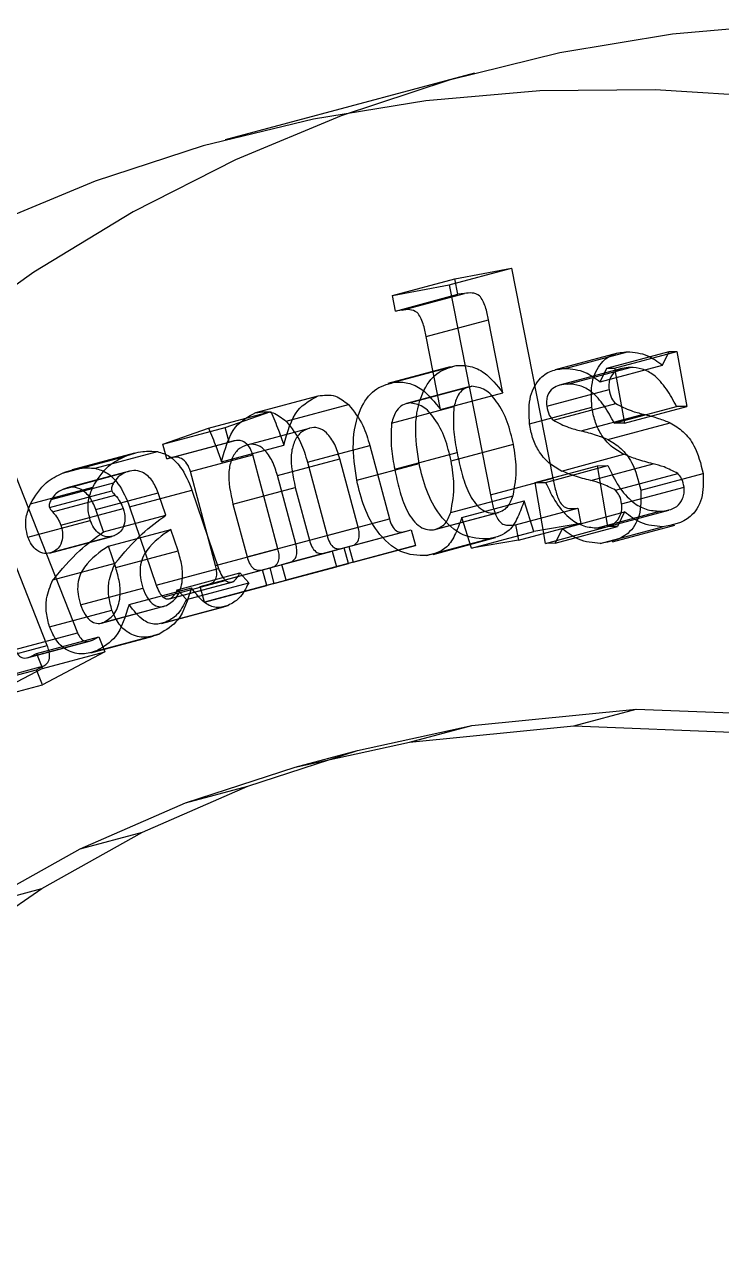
# Model space of a CAD drawing. Header units: inches. Extents: x 0 to 16.3, y 0 to 11.5.
# Drawn here: x 11.806 to 12.188, y 7.219 to 7.884 of the extents above; entities that cross this region are included whole.
import ezdxf

# ---------------------------------------------------------------- set-up
doc = ezdxf.new("R2010")
doc.units = ezdxf.units.IN
doc.header["$MEASUREMENT"] = 0

msp = doc.modelspace()

# ---------------------------------------------------------------- linework, layer by layer
at = {"color": 7, "linetype": 'Continuous', "lineweight": 25}
for p, q in [((12.05298, 7.85736), (11.91638, 7.82076)), ((12.03908, 7.74127), (12.07323, 7.75042)), ((12.0421, 7.74471), (12.07323, 7.75042)), ((12.07323, 7.75042), (12.09586, 7.63541)), ((12.00795, 7.73556), (12.0421, 7.74471)), ((12.04379, 7.73617), (12.0421, 7.74471)), ((12.00795, 7.73556), (12.03908, 7.74127)), ((12.00964, 7.72702), (12.04379, 7.73617)), ((12.01337, 7.7275), (12.04752, 7.73665)), ((12.03908, 7.74127), (12.06171, 7.62626)), ((12.04752, 7.73665), (12.04379, 7.73617)), ((12.00964, 7.72702), (12.00795, 7.73556)), ((12.01337, 7.7275), (12.00964, 7.72702)), ((12.02647, 7.71308), (12.06062, 7.72222)), ((12.0685, 7.6822), (12.06062, 7.72222)), ((12.03435, 7.67305), (12.02647, 7.71308)), ((12.13117, 7.70399), (12.09702, 7.69484)), ((12.10256, 7.69556), (12.13671, 7.7047)), ((12.12537, 7.69572), (12.15952, 7.70486)), ((12.12955, 7.69574), (12.1637, 7.70489)), ((12.15597, 7.69736), (12.15952, 7.70486)), ((12.15952, 7.70486), (12.1637, 7.70489)), ((12.1637, 7.70489), (12.16917, 7.67476)), ((12.03962, 7.69645), (12.00547, 7.6873)), ((12.0088, 7.68797), (12.04295, 7.69712)), ((12.10406, 7.68698), (12.13821, 7.69613)), ((12.12182, 7.68821), (12.15597, 7.69736)), ((12.13364, 7.69556), (12.09948, 7.68641)), ((12.12182, 7.68821), (12.12537, 7.69572)), ((12.12537, 7.69572), (12.12955, 7.69574)), ((12.12955, 7.69574), (12.13502, 7.66562)), ((12.04977, 7.68544), (12.01562, 7.67629)), ((12.01733, 7.67664), (12.05148, 7.68578)), ((12.09247, 7.67486), (12.12662, 7.68401)), ((11.93309, 7.67135), (11.96724, 7.68049)), ((12.03435, 7.67305), (12.0685, 7.6822)), ((12.09614, 7.66716), (12.13029, 7.67631)), ((11.90717, 7.6628), (11.94132, 7.67195)), ((11.91641, 7.66319), (11.94132, 7.67195)), ((11.94979, 7.66664), (11.98394, 7.67579)), ((12.00751, 7.66557), (12.04166, 7.67472)), ((12.08309, 7.66525), (12.11724, 7.6744)), ((12.11126, 7.66138), (12.14541, 7.67053)), ((12.12945, 7.66557), (12.1636, 7.67472)), ((12.13502, 7.66562), (12.16917, 7.67476)), ((12.16917, 7.67476), (12.1636, 7.67472)), ((11.78903, 7.66837), (11.83551, 7.55071)), ((11.88226, 7.65404), (11.91641, 7.66319)), ((11.88226, 7.65404), (11.90717, 7.6628)), ((11.91856, 7.65517), (11.91641, 7.66319)), ((11.92841, 7.65377), (11.96256, 7.66292)), ((12.12601, 7.65666), (12.16016, 7.66581)), ((12.13502, 7.66562), (12.12945, 7.66557)), ((11.84508, 7.64088), (11.87923, 7.65002)), ((11.88441, 7.64602), (11.88226, 7.65404)), ((11.88441, 7.64602), (11.91856, 7.65517)), ((11.88701, 7.6467), (11.92116, 7.65585)), ((11.91433, 7.64446), (11.94848, 7.6536)), ((11.92116, 7.65585), (11.91856, 7.65517)), ((11.96142, 7.64416), (11.99557, 7.6533)), ((11.99557, 7.6533), (12.00632, 7.61324)), ((12.00923, 7.64034), (12.04338, 7.64948)), ((12.04007, 7.64488), (12.07422, 7.65403)), ((11.8273, 7.63824), (11.86145, 7.64739)), ((11.86675, 7.64918), (11.8326, 7.64004)), ((11.88701, 7.6467), (11.88441, 7.64602)), ((11.89731, 7.63908), (11.93146, 7.64823)), ((11.94525, 7.59683), (11.93146, 7.64823)), ((11.94497, 7.63695), (11.97912, 7.6461)), ((11.96142, 7.64416), (11.97217, 7.60409)), ((11.98916, 7.60862), (11.97912, 7.6461)), ((11.98844, 7.6343), (12.02259, 7.64345)), ((12.10057, 7.63939), (12.13472, 7.64854)), ((12.11657, 7.63418), (12.15072, 7.64333)), ((11.81889, 7.5438), (11.78073, 7.64041)), ((11.82774, 7.62953), (11.86189, 7.63868)), ((11.86385, 7.63933), (11.8297, 7.63018)), ((11.9111, 7.58768), (11.89731, 7.63908)), ((11.95501, 7.59948), (11.94497, 7.63695)), ((12.08612, 7.6331), (12.12028, 7.64225)), ((12.09184, 7.63318), (12.12599, 7.64232)), ((12.12028, 7.64225), (12.12599, 7.64232)), ((12.12601, 7.60891), (12.12028, 7.64225)), ((12.13012, 7.62886), (12.16427, 7.638)), ((12.14397, 7.62892), (12.17812, 7.63806)), ((11.80965, 7.62143), (11.8438, 7.63058)), ((11.82109, 7.62379), (11.85525, 7.63293)), ((11.92058, 7.6212), (11.95473, 7.63034)), ((11.95473, 7.63034), (11.96247, 7.60146)), ((12.06171, 7.62626), (12.09586, 7.63541)), ((12.08612, 7.6331), (12.09184, 7.63318)), ((12.09186, 7.59976), (12.08612, 7.6331)), ((12.13353, 7.62144), (12.16769, 7.63059)), ((11.82008, 7.61947), (11.85423, 7.62862)), ((11.82181, 7.61708), (11.85596, 7.62623)), ((11.84555, 7.61829), (11.8797, 7.62744)), ((11.864, 7.6198), (11.89815, 7.62895)), ((11.88386, 7.61522), (11.8797, 7.62744)), ((11.89815, 7.62895), (11.91275, 7.58601)), ((12.03989, 7.61671), (12.07404, 7.62586)), ((12.04598, 7.61393), (12.08013, 7.62308)), ((12.08538, 7.60624), (12.08013, 7.62308)), ((11.8263, 7.60978), (11.86045, 7.61893)), ((11.84971, 7.60608), (11.84555, 7.61829)), ((11.864, 7.6198), (11.8786, 7.57687)), ((11.92058, 7.6212), (11.92832, 7.59231)), ((12.03039, 7.60713), (12.06454, 7.61628)), ((12.03196, 7.60745), (12.06611, 7.6166)), ((12.07542, 7.6099), (12.10957, 7.61904)), ((12.10092, 7.6078), (12.13507, 7.61694)), ((12.10957, 7.61904), (12.1112, 7.6107)), ((12.12029, 7.60821), (12.15444, 7.61736)), ((12.12528, 7.60883), (12.15943, 7.61798)), ((12.13507, 7.61694), (12.13125, 7.60897)), ((11.80832, 7.60323), (11.84247, 7.61237)), ((11.84971, 7.60608), (11.88386, 7.61522)), ((11.97217, 7.60409), (12.00632, 7.61324)), ((12.05123, 7.59709), (12.04598, 7.61393)), ((12.07542, 7.6099), (12.07705, 7.60155)), ((12.07705, 7.60155), (12.1112, 7.6107)), ((12.1112, 7.6107), (12.08538, 7.60624)), ((12.12848, 7.60059), (12.16263, 7.60974)), ((11.82012, 7.59442), (11.85427, 7.60357)), ((11.8216, 7.59491), (11.85575, 7.60406)), ((11.85238, 7.59821), (11.88653, 7.60736)), ((11.89051, 7.59567), (11.88653, 7.60736)), ((11.95501, 7.59948), (11.98916, 7.60862)), ((11.98076, 7.59709), (12.01491, 7.60624)), ((11.98415, 7.59802), (12.01831, 7.60717)), ((12.01491, 7.60624), (12.01831, 7.60717)), ((12.01831, 7.60717), (12.02061, 7.59858)), ((12.0302, 7.59374), (12.06435, 7.60289)), ((12.05123, 7.59709), (12.08538, 7.60624)), ((12.09186, 7.59976), (12.12601, 7.60891)), ((12.0971, 7.59983), (12.13125, 7.60897)), ((12.10092, 7.6078), (12.0971, 7.59983)), ((12.1218, 7.59971), (12.15595, 7.60886)), ((12.13125, 7.60897), (12.12601, 7.60891)), ((11.85636, 7.58653), (11.85238, 7.59821)), ((11.9111, 7.58768), (11.94525, 7.59683)), ((11.92832, 7.59231), (11.96247, 7.60146)), ((11.94743, 7.58815), (11.98158, 7.59729)), ((11.95127, 7.58919), (11.98542, 7.59833)), ((11.98076, 7.59709), (11.98415, 7.59802)), ((11.98158, 7.59729), (11.98542, 7.59833)), ((11.98388, 7.58871), (11.98158, 7.59729)), ((12.02061, 7.59858), (11.98388, 7.58871)), ((11.98415, 7.59802), (11.98646, 7.58944)), ((11.98646, 7.58944), (12.02061, 7.59858)), ((12.02666, 7.59304), (12.06081, 7.60219)), ((12.07705, 7.60155), (12.05123, 7.59709)), ((12.0971, 7.59983), (12.09186, 7.59976)), ((11.85636, 7.58653), (11.89051, 7.59567)), ((11.93613, 7.58511), (11.97028, 7.59426)), ((11.94078, 7.58636), (11.97493, 7.59551)), ((11.97028, 7.59426), (11.97493, 7.59551)), ((11.97493, 7.59551), (11.97724, 7.58692)), ((11.82192, 7.5797), (11.85607, 7.58885)), ((11.8786, 7.57687), (11.91275, 7.58601)), ((11.89026, 7.57438), (11.92442, 7.58353)), ((11.90268, 7.57612), (11.93683, 7.58527)), ((11.90764, 7.57745), (11.94179, 7.5866)), ((11.92442, 7.58353), (11.92925, 7.57813)), ((11.93613, 7.58511), (11.94078, 7.58636)), ((11.93683, 7.58527), (11.94179, 7.5866)), ((11.93913, 7.57668), (11.93683, 7.58527)), ((11.97724, 7.58692), (11.93913, 7.57668)), ((11.94078, 7.58636), (11.94308, 7.57778)), ((11.94308, 7.57778), (11.97724, 7.58692)), ((11.94743, 7.58815), (11.95127, 7.58919)), ((11.94973, 7.57956), (11.94743, 7.58815)), ((11.98646, 7.58944), (11.94973, 7.57956)), ((11.94973, 7.57956), (11.98388, 7.58871)), ((11.88226, 7.57033), (11.91641, 7.57948)), ((11.88577, 7.5694), (11.91993, 7.57855)), ((11.88644, 7.56962), (11.92059, 7.57876)), ((11.8951, 7.56898), (11.92925, 7.57813)), ((11.90268, 7.57612), (11.90764, 7.57745)), ((11.94308, 7.57778), (11.90498, 7.56753)), ((11.90498, 7.56753), (11.93913, 7.57668)), ((11.83711, 7.56617), (11.87126, 7.57531)), ((11.86366, 7.56623), (11.89782, 7.57538)), ((11.89026, 7.57438), (11.8951, 7.56898)), ((11.90498, 7.56753), (11.90268, 7.57612)), ((11.82018, 7.55402), (11.85433, 7.56316)), ((11.84866, 7.55613), (11.88281, 7.56528)), ((11.85003, 7.55658), (11.88418, 7.56572)), ((11.88147, 7.55585), (11.91562, 7.56499)), ((11.88383, 7.55666), (11.91799, 7.56581)), ((11.80136, 7.54156), (11.83551, 7.55071)), ((11.84603, 7.54096), (11.88018, 7.55011)), ((11.78474, 7.53465), (11.81889, 7.5438)), ((11.80788, 7.53699), (11.84203, 7.54614)), ((11.80943, 7.53761), (11.84358, 7.54676)), ((11.813, 7.53949), (11.84715, 7.54864)), ((11.84277, 7.53984), (11.87692, 7.54898)), ((11.84358, 7.54676), (11.84715, 7.54864)), ((11.84715, 7.54864), (11.8504, 7.54041)), ((11.80943, 7.53761), (11.813, 7.53949)), ((11.813, 7.53949), (11.81624, 7.53127)), ((11.81624, 7.53127), (11.8504, 7.54041)), ((11.8504, 7.54041), (11.81632, 7.52234)), ((11.77892, 7.52142), (11.81307, 7.53057)), ((11.81624, 7.53127), (11.78217, 7.5132)), ((11.78279, 7.52347), (11.81694, 7.53262)), ((11.81307, 7.53057), (11.81694, 7.53262)), ((11.81632, 7.52234), (11.81307, 7.53057)), ((11.78217, 7.5132), (11.81632, 7.52234)), ((12.05143, 7.50001), (12.14154, 7.50896)), ((12.10739, 7.49982), (12.14154, 7.50896)), ((12.14154, 7.50896), (12.23254, 7.50539)), ((11.98884, 7.48627), (12.05143, 7.50001)), ((12.01728, 7.49086), (12.05143, 7.50001)), ((12.01728, 7.49086), (12.10739, 7.49982)), ((12.10739, 7.49982), (12.19839, 7.49624)), ((11.95469, 7.47713), (12.01728, 7.49086)), ((11.92874, 7.4668), (11.98884, 7.48627)), ((11.95469, 7.47713), (11.98884, 7.48627)), ((11.89459, 7.45765), (11.95469, 7.47713)), ((11.87113, 7.44162), (11.92874, 7.4668)), ((11.89459, 7.45765), (11.92874, 7.4668)), ((11.83698, 7.43247), (11.89459, 7.45765)), ((11.816, 7.41079), (11.87113, 7.44162)), ((11.83698, 7.43247), (11.87113, 7.44162)), ((11.78185, 7.40164), (11.83698, 7.43247)), ((11.76333, 7.37434), (11.816, 7.41079)), ((11.78185, 7.40164), (11.816, 7.41079))]:
    msp.add_line(p, q, dxfattribs=at)
at = {"color": 7, "linetype": 'Continuous', "lineweight": 25, "flags": 128}
for points in [[(12.22391, 7.88407), (12.16132, 7.87858), (12.09966, 7.86839), (12.0391, 7.8535), (11.97983, 7.83398), (11.92202, 7.80988), (11.86585, 7.78127), (11.81148, 7.74824), (11.75907, 7.71088), (11.70879, 7.6693), (11.66078, 7.62364), (11.61519, 7.57402), (11.57215, 7.52059), (11.53178, 7.46352), (11.49422, 7.40297), (11.45957, 7.33913), (11.42793, 7.27218), (11.3994, 7.20232)], [(12.21563, 7.84414), (12.15192, 7.84819), (12.08875, 7.84754), (12.02631, 7.84219), (11.96478, 7.83215), (11.90435, 7.81744), (11.84519, 7.79812), (11.78748, 7.77424), (11.7314, 7.74588), (11.6771, 7.71311), (11.62475, 7.67603), (11.5745, 7.63476), (11.52651, 7.58941), (11.48091, 7.54012), (11.43785, 7.48704), (11.39744, 7.43032), (11.35981, 7.37013), (11.32506, 7.30666), (11.29332, 7.24008), (11.26465, 7.1706)]]:
    msp.add_lwpolyline(points, dxfattribs=at)
at = {"color": 7, "linetype": 'Continuous', "lineweight": 25}
for points, knots in [([(12.06062, 7.72222), (12.06014, 7.72454), (12.0592, 7.72913), (12.05629, 7.73583), (12.05144, 7.73716), (12.04884, 7.73682), (12.04752, 7.73665)], [0, 0, 0, 0, 0.282313, 0.560618, 0.77811, 1, 1, 1, 1]), ([(12.02647, 7.71308), (12.02599, 7.71539), (12.02505, 7.71998), (12.02214, 7.72668), (12.01729, 7.72801), (12.01468, 7.72767), (12.01337, 7.7275)], [0, 0, 0, 0, 0.282313, 0.560618, 0.77811, 1, 1, 1, 1]), ([(12.11724, 7.6744), (12.11696, 7.67906), (12.11642, 7.68838), (12.12155, 7.69867), (12.12881, 7.70395), (12.13408, 7.70445), (12.13671, 7.7047)], [0, 0, 0, 0, 0.279636, 0.558817, 0.779134, 1, 1, 1, 1]), ([(12.13671, 7.7047), (12.14041, 7.7044), (12.14702, 7.70387), (12.15323, 7.69935), (12.15597, 7.69736)], [0, 0, 0, 0, 0.5593067, 1, 1, 1, 1]), ([(12.02259, 7.64345), (12.02156, 7.65034), (12.0195, 7.66408), (12.02333, 7.68186), (12.03167, 7.69396), (12.03919, 7.69607), (12.04295, 7.69712)], [0, 0, 0, 0, 0.2807107, 0.5600836, 0.7800319, 1, 1, 1, 1]), ([(12.04295, 7.69712), (12.04549, 7.6972), (12.05057, 7.69737), (12.05993, 7.69296), (12.06525, 7.68628), (12.0685, 7.6822)], [0, 0, 0, 0, 0.280461, 0.560533, 1, 1, 1, 1]), ([(12.13821, 7.69613), (12.13523, 7.69586), (12.13076, 7.69546), (12.12723, 7.69075), (12.12638, 7.68705), (12.12654, 7.68503), (12.12662, 7.68401)], [0, 0, 0, 0, 0.498876, 0.748652, 0.874321, 1, 1, 1, 1]), ([(12.1636, 7.67472), (12.16184, 7.67798), (12.15834, 7.6845), (12.15183, 7.69195), (12.14472, 7.6957), (12.14038, 7.69598), (12.13821, 7.69613)], [0, 0, 0, 0, 0.280457, 0.559866, 0.779766, 1, 1, 1, 1]), ([(12.08309, 7.66525), (12.08281, 7.66991), (12.08227, 7.67923), (12.08739, 7.68952), (12.09466, 7.69481), (12.09992, 7.69531), (12.10256, 7.69556)], [0, 0, 0, 0, 0.279636, 0.558817, 0.779134, 1, 1, 1, 1]), ([(12.10256, 7.69556), (12.10626, 7.69526), (12.11287, 7.69472), (12.11908, 7.6902), (12.12182, 7.68821)], [0, 0, 0, 0, 0.559307, 1, 1, 1, 1]), ([(11.98844, 7.6343), (11.98741, 7.64119), (11.98535, 7.65494), (11.98918, 7.67271), (11.99752, 7.68481), (12.00504, 7.68692), (12.0088, 7.68797)], [0, 0, 0, 0, 0.2807107, 0.5600836, 0.7800319, 1, 1, 1, 1]), ([(12.0088, 7.68797), (12.01134, 7.68806), (12.01642, 7.68822), (12.02578, 7.68381), (12.0311, 7.67713), (12.03435, 7.67305)], [0, 0, 0, 0, 0.280461, 0.560533, 1, 1, 1, 1]), ([(12.05148, 7.68578), (12.05017, 7.6855), (12.04755, 7.68492), (12.04365, 7.68148), (12.04242, 7.67728), (12.04166, 7.67472)], [0, 0, 0, 0, 0.280827, 0.561173, 1, 1, 1, 1]), ([(12.07422, 7.65403), (12.07325, 7.65821), (12.07133, 7.66656), (12.06587, 7.67695), (12.05893, 7.68474), (12.05396, 7.68544), (12.05148, 7.68578)], [0, 0, 0, 0, 0.28125, 0.561476, 0.781735, 1, 1, 1, 1]), ([(12.10406, 7.68698), (12.10108, 7.68671), (12.09661, 7.68631), (12.09308, 7.6816), (12.09223, 7.67791), (12.09239, 7.67588), (12.09247, 7.67486)], [0, 0, 0, 0, 0.498876, 0.748652, 0.874321, 1, 1, 1, 1]), ([(12.12945, 7.66557), (12.12769, 7.66884), (12.12419, 7.67536), (12.11768, 7.6828), (12.11057, 7.68655), (12.10623, 7.68684), (12.10406, 7.68698)], [0, 0, 0, 0, 0.280457, 0.559866, 0.779766, 1, 1, 1, 1]), ([(12.12662, 7.68401), (12.12696, 7.68231), (12.12757, 7.67927), (12.12946, 7.67721), (12.13029, 7.67631)], [0, 0, 0, 0, 0.559903, 1, 1, 1, 1]), ([(11.94848, 7.6536), (11.95044, 7.66073), (11.95394, 7.67343), (11.96318, 7.67834), (11.96724, 7.68049)], [0, 0, 0, 0, 0.560932, 1, 1, 1, 1]), ([(11.96724, 7.68049), (11.97042, 7.68096), (11.9761, 7.6818), (11.98154, 7.67762), (11.98394, 7.67579)], [0, 0, 0, 0, 0.559872, 1, 1, 1, 1]), ([(12.01733, 7.67664), (12.01602, 7.67635), (12.0134, 7.67577), (12.0095, 7.67233), (12.00826, 7.66813), (12.00751, 7.66557)], [0, 0, 0, 0, 0.280827, 0.561173, 1, 1, 1, 1]), ([(12.04007, 7.64488), (12.0391, 7.64906), (12.03718, 7.65741), (12.03172, 7.6678), (12.02478, 7.67559), (12.0198, 7.67629), (12.01733, 7.67664)], [0, 0, 0, 0, 0.2812502, 0.5614756, 0.7817354, 1, 1, 1, 1]), ([(12.13029, 7.67631), (12.13308, 7.67488), (12.13807, 7.67234), (12.14317, 7.67108), (12.14541, 7.67053)], [0, 0, 0, 0, 0.558902, 1, 1, 1, 1]), ([(11.91433, 7.64446), (11.91629, 7.65158), (11.91979, 7.66428), (11.92903, 7.66919), (11.93309, 7.67135)], [0, 0, 0, 0, 0.560932, 1, 1, 1, 1]), ([(11.93309, 7.67135), (11.93627, 7.67181), (11.94195, 7.67265), (11.94739, 7.66848), (11.94979, 7.66664)], [0, 0, 0, 0, 0.559872, 1, 1, 1, 1]), ([(11.94132, 7.67195), (11.94278, 7.66859), (11.94539, 7.66259), (11.94754, 7.65635), (11.94848, 7.6536)], [0, 0, 0, 0, 0.559954, 1, 1, 1, 1]), ([(11.98394, 7.67579), (11.98682, 7.67214), (11.99198, 7.66562), (11.99447, 7.65708), (11.99557, 7.6533)], [0, 0, 0, 0, 0.558164, 1, 1, 1, 1]), ([(12.04166, 7.67472), (12.04143, 7.67008), (12.04101, 7.66176), (12.04265, 7.65324), (12.04338, 7.64948)], [0, 0, 0, 0, 0.558639, 1, 1, 1, 1]), ([(12.09247, 7.67486), (12.09281, 7.67316), (12.09342, 7.67012), (12.09531, 7.66806), (12.09614, 7.66716)], [0, 0, 0, 0, 0.559903, 1, 1, 1, 1]), ([(12.13472, 7.64854), (12.13238, 7.64985), (12.12771, 7.65246), (12.12213, 7.65906), (12.11862, 7.66678), (12.1177, 7.67186), (12.11724, 7.6744)], [0, 0, 0, 0, 0.2802712, 0.5597547, 0.7797934, 1, 1, 1, 1]), ([(12.14541, 7.67053), (12.14818, 7.66983), (12.15311, 7.66859), (12.15801, 7.66666), (12.16016, 7.66581)], [0, 0, 0, 0, 0.560179, 1, 1, 1, 1]), ([(11.90717, 7.6628), (11.90863, 7.65944), (11.91124, 7.65344), (11.91339, 7.6472), (11.91433, 7.64446)], [0, 0, 0, 0, 0.559954, 1, 1, 1, 1]), ([(11.94979, 7.66664), (11.95267, 7.663), (11.95783, 7.65647), (11.96032, 7.64793), (11.96142, 7.64416)], [0, 0, 0, 0, 0.558164, 1, 1, 1, 1]), ([(11.96256, 7.66292), (11.96083, 7.66222), (11.95738, 7.66082), (11.95387, 7.6554), (11.95149, 7.64522), (11.95339, 7.63648), (11.95473, 7.63034)], [0, 0, 0, 0, 0.187081, 0.373901, 0.560977, 1, 1, 1, 1]), ([(11.97912, 7.6461), (11.97831, 7.64876), (11.97669, 7.65407), (11.97241, 7.66029), (11.96721, 7.66354), (11.96411, 7.66312), (11.96256, 7.66292)], [0, 0, 0, 0, 0.280851, 0.5602, 0.779932, 1, 1, 1, 1]), ([(12.00751, 7.66557), (12.00728, 7.66093), (12.00686, 7.65261), (12.0085, 7.64409), (12.00923, 7.64034)], [0, 0, 0, 0, 0.558639, 1, 1, 1, 1]), ([(12.10057, 7.63939), (12.09823, 7.6407), (12.09356, 7.64331), (12.08797, 7.64991), (12.08447, 7.65763), (12.08355, 7.66271), (12.08309, 7.66525)], [0, 0, 0, 0, 0.280271, 0.559755, 0.779793, 1, 1, 1, 1]), ([(12.09614, 7.66716), (12.09893, 7.66573), (12.10392, 7.66319), (12.10901, 7.66193), (12.11126, 7.66138)], [0, 0, 0, 0, 0.558902, 1, 1, 1, 1]), ([(12.16016, 7.66581), (12.16258, 7.66433), (12.16741, 7.66137), (12.17476, 7.65212), (12.17685, 7.64339), (12.17812, 7.63806)], [0, 0, 0, 0, 0.28117, 0.562032, 1, 1, 1, 1]), ([(11.93146, 7.64823), (11.93093, 7.64974), (11.92986, 7.65277), (11.92679, 7.65547), (11.92377, 7.65635), (11.92203, 7.65601), (11.92116, 7.65585)], [0, 0, 0, 0, 0.279412, 0.558713, 0.779251, 1, 1, 1, 1]), ([(12.11126, 7.66138), (12.11403, 7.66069), (12.11896, 7.65945), (12.12386, 7.65751), (12.12601, 7.65666)], [0, 0, 0, 0, 0.560179, 1, 1, 1, 1]), ([(12.12601, 7.65666), (12.12843, 7.65518), (12.13326, 7.65222), (12.14061, 7.64297), (12.14269, 7.63424), (12.14397, 7.62892)], [0, 0, 0, 0, 0.28117, 0.562032, 1, 1, 1, 1]), ([(11.86145, 7.64739), (11.86464, 7.64853), (11.87034, 7.65057), (11.87652, 7.65019), (11.87923, 7.65002)], [0, 0, 0, 0, 0.560017, 1, 1, 1, 1]), ([(11.87923, 7.65002), (11.8815, 7.64935), (11.88602, 7.64799), (11.89325, 7.64075), (11.89629, 7.63342), (11.89815, 7.62895)], [0, 0, 0, 0, 0.280025, 0.5605, 1, 1, 1, 1]), ([(11.92841, 7.65377), (11.92668, 7.65307), (11.92323, 7.65168), (11.91972, 7.64625), (11.91733, 7.63607), (11.91924, 7.62733), (11.92058, 7.6212)], [0, 0, 0, 0, 0.187081, 0.373901, 0.560977, 1, 1, 1, 1]), ([(11.94497, 7.63695), (11.94416, 7.63961), (11.94254, 7.64492), (11.93826, 7.65114), (11.93306, 7.65439), (11.92996, 7.65397), (11.92841, 7.65377)], [0, 0, 0, 0, 0.280851, 0.5602, 0.779932, 1, 1, 1, 1]), ([(12.04338, 7.64948), (12.04416, 7.64572), (12.04573, 7.63821), (12.04878, 7.62896), (12.05256, 7.62248), (12.05616, 7.61859), (12.06037, 7.61624), (12.06315, 7.61627), (12.06454, 7.61628)], [0, 0, 0, 0, 0.250445, 0.500241, 0.625377, 0.750243, 0.875139, 1, 1, 1, 1]), ([(12.07404, 7.62586), (12.07497, 7.63091), (12.07664, 7.63994), (12.07496, 7.64972), (12.07422, 7.65403)], [0, 0, 0, 0, 0.5588234, 1, 1, 1, 1]), ([(11.8438, 7.63058), (11.84645, 7.63485), (11.85118, 7.64249), (11.85831, 7.64589), (11.86145, 7.64739)], [0, 0, 0, 0, 0.558981, 1, 1, 1, 1]), ([(11.89731, 7.63908), (11.89678, 7.64059), (11.89571, 7.64362), (11.89264, 7.64632), (11.88962, 7.6472), (11.88788, 7.64687), (11.88701, 7.6467)], [0, 0, 0, 0, 0.279412, 0.558713, 0.779251, 1, 1, 1, 1]), ([(12.06081, 7.60219), (12.05604, 7.6023), (12.04652, 7.60253), (12.03402, 7.61383), (12.02617, 7.62844), (12.02379, 7.63844), (12.02259, 7.64345)], [0, 0, 0, 0, 0.279552, 0.55862, 0.779044, 1, 1, 1, 1]), ([(12.03989, 7.61671), (12.04082, 7.62176), (12.04249, 7.63079), (12.04081, 7.64057), (12.04007, 7.64488)], [0, 0, 0, 0, 0.558823, 1, 1, 1, 1]), ([(12.15072, 7.64333), (12.14772, 7.6441), (12.14237, 7.64546), (12.13706, 7.6476), (12.13472, 7.64854)], [0, 0, 0, 0, 0.560147, 1, 1, 1, 1]), ([(12.16427, 7.638), (12.16177, 7.63932), (12.15731, 7.64169), (12.15274, 7.64283), (12.15072, 7.64333)], [0, 0, 0, 0, 0.558832, 1, 1, 1, 1]), ([(11.80965, 7.62143), (11.8123, 7.6257), (11.81703, 7.63334), (11.82416, 7.63674), (11.8273, 7.63824)], [0, 0, 0, 0, 0.558981, 1, 1, 1, 1]), ([(11.8273, 7.63824), (11.83049, 7.63938), (11.83619, 7.64142), (11.84237, 7.64104), (11.84508, 7.64088)], [0, 0, 0, 0, 0.560017, 1, 1, 1, 1]), ([(11.84508, 7.64088), (11.84735, 7.6402), (11.85187, 7.63885), (11.8591, 7.6316), (11.86214, 7.62428), (11.864, 7.6198)], [0, 0, 0, 0, 0.2800249, 0.5604996, 1, 1, 1, 1]), ([(11.86189, 7.63868), (11.86046, 7.63796), (11.85789, 7.63667), (11.85605, 7.63408), (11.85525, 7.63293)], [0, 0, 0, 0, 0.559897, 1, 1, 1, 1]), ([(11.8797, 7.62744), (11.87865, 7.6299), (11.87655, 7.63483), (11.87125, 7.63897), (11.86616, 7.64005), (11.86331, 7.63914), (11.86189, 7.63868)], [0, 0, 0, 0, 0.279648, 0.558841, 0.779299, 1, 1, 1, 1]), ([(12.00923, 7.64034), (12.01001, 7.63657), (12.01158, 7.62906), (12.01462, 7.61981), (12.01841, 7.61333), (12.02201, 7.60945), (12.02622, 7.60709), (12.029, 7.60712), (12.03039, 7.60713)], [0, 0, 0, 0, 0.250445, 0.500241, 0.625377, 0.750243, 0.875139, 1, 1, 1, 1]), ([(12.11657, 7.63418), (12.11357, 7.63495), (12.10822, 7.63632), (12.10291, 7.63845), (12.10057, 7.63939)], [0, 0, 0, 0, 0.560147, 1, 1, 1, 1]), ([(12.12599, 7.64232), (12.12781, 7.63846), (12.13146, 7.63073), (12.13896, 7.62232), (12.14701, 7.61787), (12.15196, 7.61753), (12.15444, 7.61736)], [0, 0, 0, 0, 0.280312, 0.559798, 0.779727, 1, 1, 1, 1]), ([(12.17812, 7.63806), (12.1782, 7.63328), (12.17837, 7.6237), (12.1702, 7.61128), (12.16135, 7.60978), (12.15595, 7.60886)], [0, 0, 0, 0, 0.279587, 0.560351, 1, 1, 1, 1]), ([(12.16769, 7.63059), (12.16737, 7.63221), (12.16682, 7.63511), (12.16505, 7.63712), (12.16427, 7.638)], [0, 0, 0, 0, 0.560045, 1, 1, 1, 1]), ([(11.82774, 7.62953), (11.8263, 7.62881), (11.82374, 7.62752), (11.8219, 7.62493), (11.82109, 7.62379)], [0, 0, 0, 0, 0.559897, 1, 1, 1, 1]), ([(11.84555, 7.61829), (11.8445, 7.62075), (11.8424, 7.62568), (11.8371, 7.62982), (11.83201, 7.6309), (11.82916, 7.62999), (11.82774, 7.62953)], [0, 0, 0, 0, 0.279648, 0.558841, 0.779299, 1, 1, 1, 1]), ([(11.84247, 7.61237), (11.84199, 7.61419), (11.84103, 7.61782), (11.84139, 7.62435), (11.84289, 7.62822), (11.8438, 7.63058)], [0, 0, 0, 0, 0.279889, 0.560061, 1, 1, 1, 1]), ([(11.85525, 7.63293), (11.85487, 7.63225), (11.85435, 7.63129), (11.854, 7.62973), (11.85415, 7.62899), (11.85423, 7.62862)], [0, 0, 0, 0, 0.559279, 0.780699, 1, 1, 1, 1]), ([(12.02666, 7.59304), (12.02189, 7.59316), (12.01237, 7.59339), (11.99986, 7.60468), (11.99202, 7.61929), (11.98964, 7.62929), (11.98844, 7.6343)], [0, 0, 0, 0, 0.279552, 0.55862, 0.779044, 1, 1, 1, 1]), ([(12.09184, 7.63318), (12.09366, 7.62931), (12.09731, 7.62158), (12.10481, 7.61317), (12.11286, 7.60873), (12.11781, 7.60838), (12.12029, 7.60821)], [0, 0, 0, 0, 0.280312, 0.559798, 0.779727, 1, 1, 1, 1]), ([(12.09586, 7.63541), (12.09632, 7.63314), (12.09725, 7.62863), (12.09904, 7.62289), (12.10196, 7.61957), (12.10546, 7.61854), (12.10792, 7.61884), (12.10957, 7.61904)], [0, 0, 0, 0, 0.251011, 0.499802, 0.62458, 0.749241, 1, 1, 1, 1]), ([(12.13012, 7.62886), (12.12762, 7.63018), (12.12316, 7.63254), (12.11859, 7.63368), (12.11657, 7.63418)], [0, 0, 0, 0, 0.5588324, 1, 1, 1, 1]), ([(12.15444, 7.61736), (12.15776, 7.61767), (12.16274, 7.61814), (12.16673, 7.62323), (12.16792, 7.62719), (12.16776, 7.62946), (12.16769, 7.63059)], [0, 0, 0, 0, 0.4989357, 0.7489619, 0.87447, 1, 1, 1, 1]), ([(11.82109, 7.62379), (11.82072, 7.6231), (11.82019, 7.62214), (11.81985, 7.62059), (11.82, 7.61984), (11.82008, 7.61947)], [0, 0, 0, 0, 0.559279, 0.780699, 1, 1, 1, 1]), ([(11.85423, 7.62862), (11.8545, 7.62811), (11.855, 7.6272), (11.85566, 7.62653), (11.85596, 7.62623)], [0, 0, 0, 0, 0.557727, 1, 1, 1, 1]), ([(11.85596, 7.62623), (11.85698, 7.62505), (11.85881, 7.62294), (11.85995, 7.62015), (11.86045, 7.61893)], [0, 0, 0, 0, 0.560086, 1, 1, 1, 1]), ([(12.08013, 7.62308), (12.07906, 7.62012), (12.07693, 7.6142), (12.07142, 7.6048), (12.06483, 7.60318), (12.06081, 7.60219)], [0, 0, 0, 0, 0.281255, 0.561586, 1, 1, 1, 1]), ([(12.06171, 7.62626), (12.06217, 7.62399), (12.0631, 7.61948), (12.06489, 7.61374), (12.06781, 7.61042), (12.07131, 7.60939), (12.07377, 7.60969), (12.07542, 7.6099)], [0, 0, 0, 0, 0.251011, 0.499802, 0.62458, 0.749241, 1, 1, 1, 1]), ([(12.06454, 7.61628), (12.06694, 7.61708), (12.07123, 7.61851), (12.07318, 7.62361), (12.07404, 7.62586)], [0, 0, 0, 0, 0.558414, 1, 1, 1, 1]), ([(12.14397, 7.62892), (12.14405, 7.62413), (12.14422, 7.61455), (12.13605, 7.60213), (12.1272, 7.60063), (12.1218, 7.59971)], [0, 0, 0, 0, 0.279587, 0.560351, 1, 1, 1, 1]), ([(12.13353, 7.62144), (12.13322, 7.62306), (12.13267, 7.62596), (12.1309, 7.62797), (12.13012, 7.62886)], [0, 0, 0, 0, 0.560045, 1, 1, 1, 1]), ([(11.80832, 7.60323), (11.80784, 7.60504), (11.80688, 7.60867), (11.80724, 7.6152), (11.80874, 7.61907), (11.80965, 7.62143)], [0, 0, 0, 0, 0.279889, 0.560061, 1, 1, 1, 1]), ([(11.82008, 7.61947), (11.82035, 7.61896), (11.82085, 7.61806), (11.82151, 7.61738), (11.82181, 7.61708)], [0, 0, 0, 0, 0.557727, 1, 1, 1, 1]), ([(11.82181, 7.61708), (11.82283, 7.6159), (11.82466, 7.6138), (11.8258, 7.61101), (11.8263, 7.60978)], [0, 0, 0, 0, 0.560086, 1, 1, 1, 1]), ([(11.86045, 7.61893), (11.86093, 7.6171), (11.86189, 7.61345), (11.8608, 7.6086), (11.85855, 7.60549), (11.85668, 7.60454), (11.85575, 7.60406)], [0, 0, 0, 0, 0.279658, 0.558891, 0.77931, 1, 1, 1, 1]), ([(12.03039, 7.60713), (12.03279, 7.60793), (12.03708, 7.60936), (12.03903, 7.61446), (12.03989, 7.61671)], [0, 0, 0, 0, 0.5584135, 1, 1, 1, 1]), ([(12.12029, 7.60821), (12.12361, 7.60852), (12.12859, 7.60899), (12.13258, 7.61408), (12.13376, 7.61804), (12.13361, 7.62031), (12.13353, 7.62144)], [0, 0, 0, 0, 0.498936, 0.748962, 0.87447, 1, 1, 1, 1]), ([(12.15595, 7.60886), (12.15193, 7.60917), (12.14475, 7.60973), (12.13803, 7.61474), (12.13507, 7.61694)], [0, 0, 0, 0, 0.559495, 1, 1, 1, 1]), ([(11.8263, 7.60978), (11.82678, 7.60795), (11.82774, 7.6043), (11.82665, 7.59946), (11.8244, 7.59635), (11.82253, 7.59539), (11.8216, 7.59491)], [0, 0, 0, 0, 0.279658, 0.558891, 0.77931, 1, 1, 1, 1]), ([(11.85575, 7.60406), (11.85439, 7.60366), (11.85167, 7.60285), (11.8475, 7.60457), (11.84425, 7.60804), (11.84306, 7.61093), (11.84247, 7.61237)], [0, 0, 0, 0, 0.280257, 0.559761, 0.779814, 1, 1, 1, 1]), ([(11.85607, 7.58885), (11.86083, 7.59449), (11.86935, 7.60458), (11.87942, 7.61197), (11.88386, 7.61522)], [0, 0, 0, 0, 0.559237, 1, 1, 1, 1]), ([(12.00632, 7.61324), (12.00671, 7.6119), (12.0075, 7.60924), (12.00997, 7.60633), (12.01265, 7.60577), (12.01415, 7.60608), (12.01491, 7.60624)], [0, 0, 0, 0, 0.280922, 0.558419, 0.778691, 1, 1, 1, 1]), ([(12.04598, 7.61393), (12.04491, 7.61097), (12.04278, 7.60505), (12.03727, 7.59565), (12.03068, 7.59403), (12.02666, 7.59304)], [0, 0, 0, 0, 0.281255, 0.561586, 1, 1, 1, 1]), ([(11.8216, 7.59491), (11.82024, 7.59451), (11.81752, 7.5937), (11.81335, 7.59543), (11.8101, 7.59889), (11.80891, 7.60178), (11.80832, 7.60323)], [0, 0, 0, 0, 0.280257, 0.559761, 0.779814, 1, 1, 1, 1]), ([(11.82192, 7.5797), (11.82668, 7.58534), (11.8352, 7.59543), (11.84527, 7.60282), (11.84971, 7.60608)], [0, 0, 0, 0, 0.559237, 1, 1, 1, 1]), ([(11.88653, 7.60736), (11.88179, 7.60415), (11.87585, 7.60013), (11.87091, 7.59192), (11.86962, 7.58675), (11.86963, 7.58096), (11.87071, 7.5772), (11.87126, 7.57531)], [0, 0, 0, 0, 0.500008, 0.625151, 0.750106, 0.874958, 1, 1, 1, 1]), ([(11.97217, 7.60409), (11.97256, 7.60275), (11.97335, 7.60009), (11.97582, 7.59718), (11.9785, 7.59663), (11.98, 7.59694), (11.98076, 7.59709)], [0, 0, 0, 0, 0.280922, 0.558419, 0.778691, 1, 1, 1, 1]), ([(11.98542, 7.59833), (11.98633, 7.59865), (11.98815, 7.59928), (11.98977, 7.60211), (11.98989, 7.60552), (11.98941, 7.60759), (11.98916, 7.60862)], [0, 0, 0, 0, 0.280704, 0.558425, 0.778864, 1, 1, 1, 1]), ([(12.1218, 7.59971), (12.11778, 7.60003), (12.1106, 7.60059), (12.10388, 7.60559), (12.10092, 7.6078)], [0, 0, 0, 0, 0.559495, 1, 1, 1, 1]), ([(11.85238, 7.59821), (11.84764, 7.595), (11.8417, 7.59098), (11.83676, 7.58278), (11.83547, 7.5776), (11.83548, 7.57182), (11.83656, 7.56805), (11.83711, 7.56617)], [0, 0, 0, 0, 0.500008, 0.625151, 0.750106, 0.874958, 1, 1, 1, 1]), ([(11.94179, 7.5866), (11.94267, 7.58693), (11.94443, 7.58759), (11.94591, 7.59047), (11.94595, 7.5938), (11.94548, 7.59582), (11.94525, 7.59683)], [0, 0, 0, 0, 0.280265, 0.558414, 0.778912, 1, 1, 1, 1]), ([(11.95127, 7.58919), (11.95218, 7.5895), (11.954, 7.59013), (11.95562, 7.59296), (11.95574, 7.59637), (11.95526, 7.59844), (11.95501, 7.59948)], [0, 0, 0, 0, 0.280704, 0.558425, 0.778864, 1, 1, 1, 1]), ([(11.96247, 7.60146), (11.96286, 7.60024), (11.96363, 7.59781), (11.96576, 7.59513), (11.96817, 7.59396), (11.96958, 7.59416), (11.97028, 7.59426)], [0, 0, 0, 0, 0.280649, 0.559476, 0.779728, 1, 1, 1, 1]), ([(11.88418, 7.56572), (11.88636, 7.56711), (11.89071, 7.56989), (11.89326, 7.57875), (11.89288, 7.58769), (11.8913, 7.59301), (11.89051, 7.59567)], [0, 0, 0, 0, 0.2791552, 0.5584417, 0.7789738, 1, 1, 1, 1]), ([(11.92832, 7.59231), (11.92871, 7.59109), (11.92947, 7.58867), (11.93161, 7.58599), (11.93402, 7.58482), (11.93543, 7.58501), (11.93613, 7.58511)], [0, 0, 0, 0, 0.280649, 0.559476, 0.779728, 1, 1, 1, 1]), ([(11.85003, 7.55658), (11.85221, 7.55797), (11.85656, 7.56075), (11.85911, 7.5696), (11.85873, 7.57854), (11.85715, 7.58386), (11.85636, 7.58653)], [0, 0, 0, 0, 0.279155, 0.558442, 0.778974, 1, 1, 1, 1]), ([(11.85433, 7.56316), (11.85362, 7.56572), (11.8522, 7.57084), (11.85238, 7.5802), (11.85467, 7.58557), (11.85607, 7.58885)], [0, 0, 0, 0, 0.280314, 0.560473, 1, 1, 1, 1]), ([(11.90764, 7.57745), (11.90852, 7.57778), (11.91028, 7.57844), (11.91176, 7.58133), (11.9118, 7.58466), (11.91133, 7.58667), (11.9111, 7.58768)], [0, 0, 0, 0, 0.2802652, 0.5584142, 0.7789117, 1, 1, 1, 1]), ([(11.91275, 7.58601), (11.91324, 7.58461), (11.91412, 7.58211), (11.91571, 7.58028), (11.91641, 7.57948)], [0, 0, 0, 0, 0.561031, 1, 1, 1, 1]), ([(11.92059, 7.57876), (11.92145, 7.57945), (11.92298, 7.58068), (11.92398, 7.58266), (11.92442, 7.58353)], [0, 0, 0, 0, 0.558358, 1, 1, 1, 1]), ([(11.82018, 7.55402), (11.81947, 7.55657), (11.81805, 7.56169), (11.81823, 7.57105), (11.82052, 7.57642), (11.82192, 7.5797)], [0, 0, 0, 0, 0.280314, 0.560473, 1, 1, 1, 1]), ([(11.8786, 7.57687), (11.87909, 7.57546), (11.87997, 7.57296), (11.88156, 7.57113), (11.88226, 7.57033)], [0, 0, 0, 0, 0.5610306, 1, 1, 1, 1]), ([(11.91641, 7.57948), (11.91721, 7.579), (11.91864, 7.57816), (11.91999, 7.57858), (11.92059, 7.57876)], [0, 0, 0, 0, 0.5585522, 1, 1, 1, 1]), ([(11.92925, 7.57813), (11.92766, 7.57501), (11.92482, 7.56943), (11.92007, 7.56691), (11.91799, 7.56581)], [0, 0, 0, 0, 0.559933, 1, 1, 1, 1]), ([(11.87126, 7.57531), (11.87199, 7.57344), (11.87344, 7.5697), (11.87707, 7.56581), (11.88097, 7.56471), (11.88311, 7.56538), (11.88418, 7.56572)], [0, 0, 0, 0, 0.280585, 0.559278, 0.779334, 1, 1, 1, 1]), ([(11.89782, 7.57538), (11.89585, 7.56887), (11.89234, 7.55725), (11.88389, 7.55229), (11.88018, 7.55011)], [0, 0, 0, 0, 0.560412, 1, 1, 1, 1]), ([(11.88226, 7.57033), (11.88306, 7.56986), (11.88449, 7.56901), (11.88584, 7.56943), (11.88644, 7.56962)], [0, 0, 0, 0, 0.558552, 1, 1, 1, 1]), ([(11.88644, 7.56962), (11.8873, 7.5703), (11.88883, 7.57153), (11.88983, 7.57351), (11.89026, 7.57438)], [0, 0, 0, 0, 0.558358, 1, 1, 1, 1]), ([(11.91799, 7.56581), (11.91608, 7.56517), (11.91227, 7.56391), (11.90458, 7.56656), (11.90039, 7.57203), (11.89782, 7.57538)], [0, 0, 0, 0, 0.2807087, 0.559556, 1, 1, 1, 1]), ([(11.83711, 7.56617), (11.83783, 7.56429), (11.83929, 7.56056), (11.84292, 7.55666), (11.84682, 7.55556), (11.84896, 7.55624), (11.85003, 7.55658)], [0, 0, 0, 0, 0.280585, 0.559278, 0.779334, 1, 1, 1, 1]), ([(11.86366, 7.56623), (11.8617, 7.55972), (11.85819, 7.5481), (11.84974, 7.54314), (11.84603, 7.54096)], [0, 0, 0, 0, 0.560412, 1, 1, 1, 1]), ([(11.88018, 7.55011), (11.87762, 7.54927), (11.87253, 7.54759), (11.86464, 7.54942), (11.85788, 7.55497), (11.85552, 7.56043), (11.85433, 7.56316)], [0, 0, 0, 0, 0.280979, 0.560517, 0.780312, 1, 1, 1, 1]), ([(11.88383, 7.55666), (11.88193, 7.55602), (11.87812, 7.55476), (11.87043, 7.55742), (11.86624, 7.56288), (11.86366, 7.56623)], [0, 0, 0, 0, 0.2807087, 0.559556, 1, 1, 1, 1]), ([(11.8951, 7.56898), (11.89351, 7.56586), (11.89067, 7.56028), (11.88592, 7.55776), (11.88383, 7.55666)], [0, 0, 0, 0, 0.559933, 1, 1, 1, 1]), ([(11.84603, 7.54096), (11.84347, 7.54012), (11.83838, 7.53844), (11.83049, 7.54027), (11.82373, 7.54582), (11.82136, 7.55129), (11.82018, 7.55402)], [0, 0, 0, 0, 0.280979, 0.560517, 0.780312, 1, 1, 1, 1]), ([(11.83551, 7.55071), (11.83602, 7.54964), (11.83703, 7.5475), (11.84024, 7.54547), (11.84231, 7.54627), (11.84358, 7.54676)], [0, 0, 0, 0, 0.2809842, 0.5605162, 1, 1, 1, 1]), ([(11.81694, 7.53262), (11.81776, 7.53313), (11.81939, 7.53416), (11.8204, 7.53749), (11.81996, 7.54089), (11.81925, 7.54283), (11.81889, 7.5438)], [0, 0, 0, 0, 0.280501, 0.558171, 0.778783, 1, 1, 1, 1]), ([(11.80136, 7.54156), (11.80187, 7.54049), (11.80288, 7.53835), (11.80609, 7.53632), (11.80816, 7.53712), (11.80943, 7.53761)], [0, 0, 0, 0, 0.280984, 0.560516, 1, 1, 1, 1])]:
    msp.add_open_spline(points, degree=3, knots=knots, dxfattribs=at)

doc.saveas('drawing.dxf')
